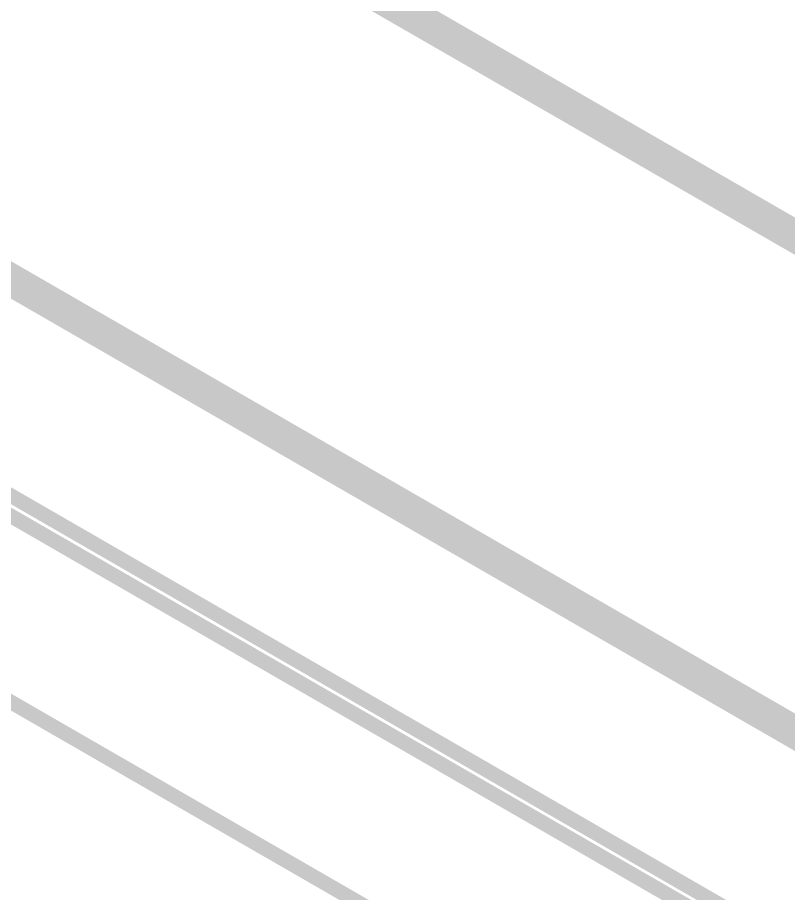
# Model space of a CAD drawing. Extents: x 0.1 to 11.6, y 0.3 to 16.2.
# Drawn here: x 7.6555 to 8.0052, y 9.1802 to 9.5777 of the extents above; entities that cross this region are included whole.
import ezdxf

# ---------------------------------------------------------------- set-up
doc = ezdxf.new("R2010")
doc.units = 0
doc.header["$MEASUREMENT"] = 0

msp = doc.modelspace()

# ---------------------------------------------------------------- linework, layer by layer
at = {"color": 0}
for points, const_width in [([(5.29497, 11.0483), (10.0417, 8.30664)], 0.01), ([(5.29167, 10.8167), (9.94336, 8.13167)], 0.00667), ([(9.90169, 8.06168), (9.90001, 8.06332), (6.10335, 10.255)], 0.00667), ([(9.89665, 8.05664), (6.09831, 10.2483)], 0.00667), ([(6.06168, 10.185), (9.86003, 7.99333), (9.90001, 8.06332)], 0.00667), ([(8.18832, 9.37001), (7.52333, 9.75331), (7.52165, 9.75)], 0.00667), ([(7.64333, 9.46669), (9.94499, 8.13835)], 0.01)]:
    msp.add_lwpolyline(points, dxfattribs=dict(at, const_width=const_width))

doc.saveas('drawing.dxf')
